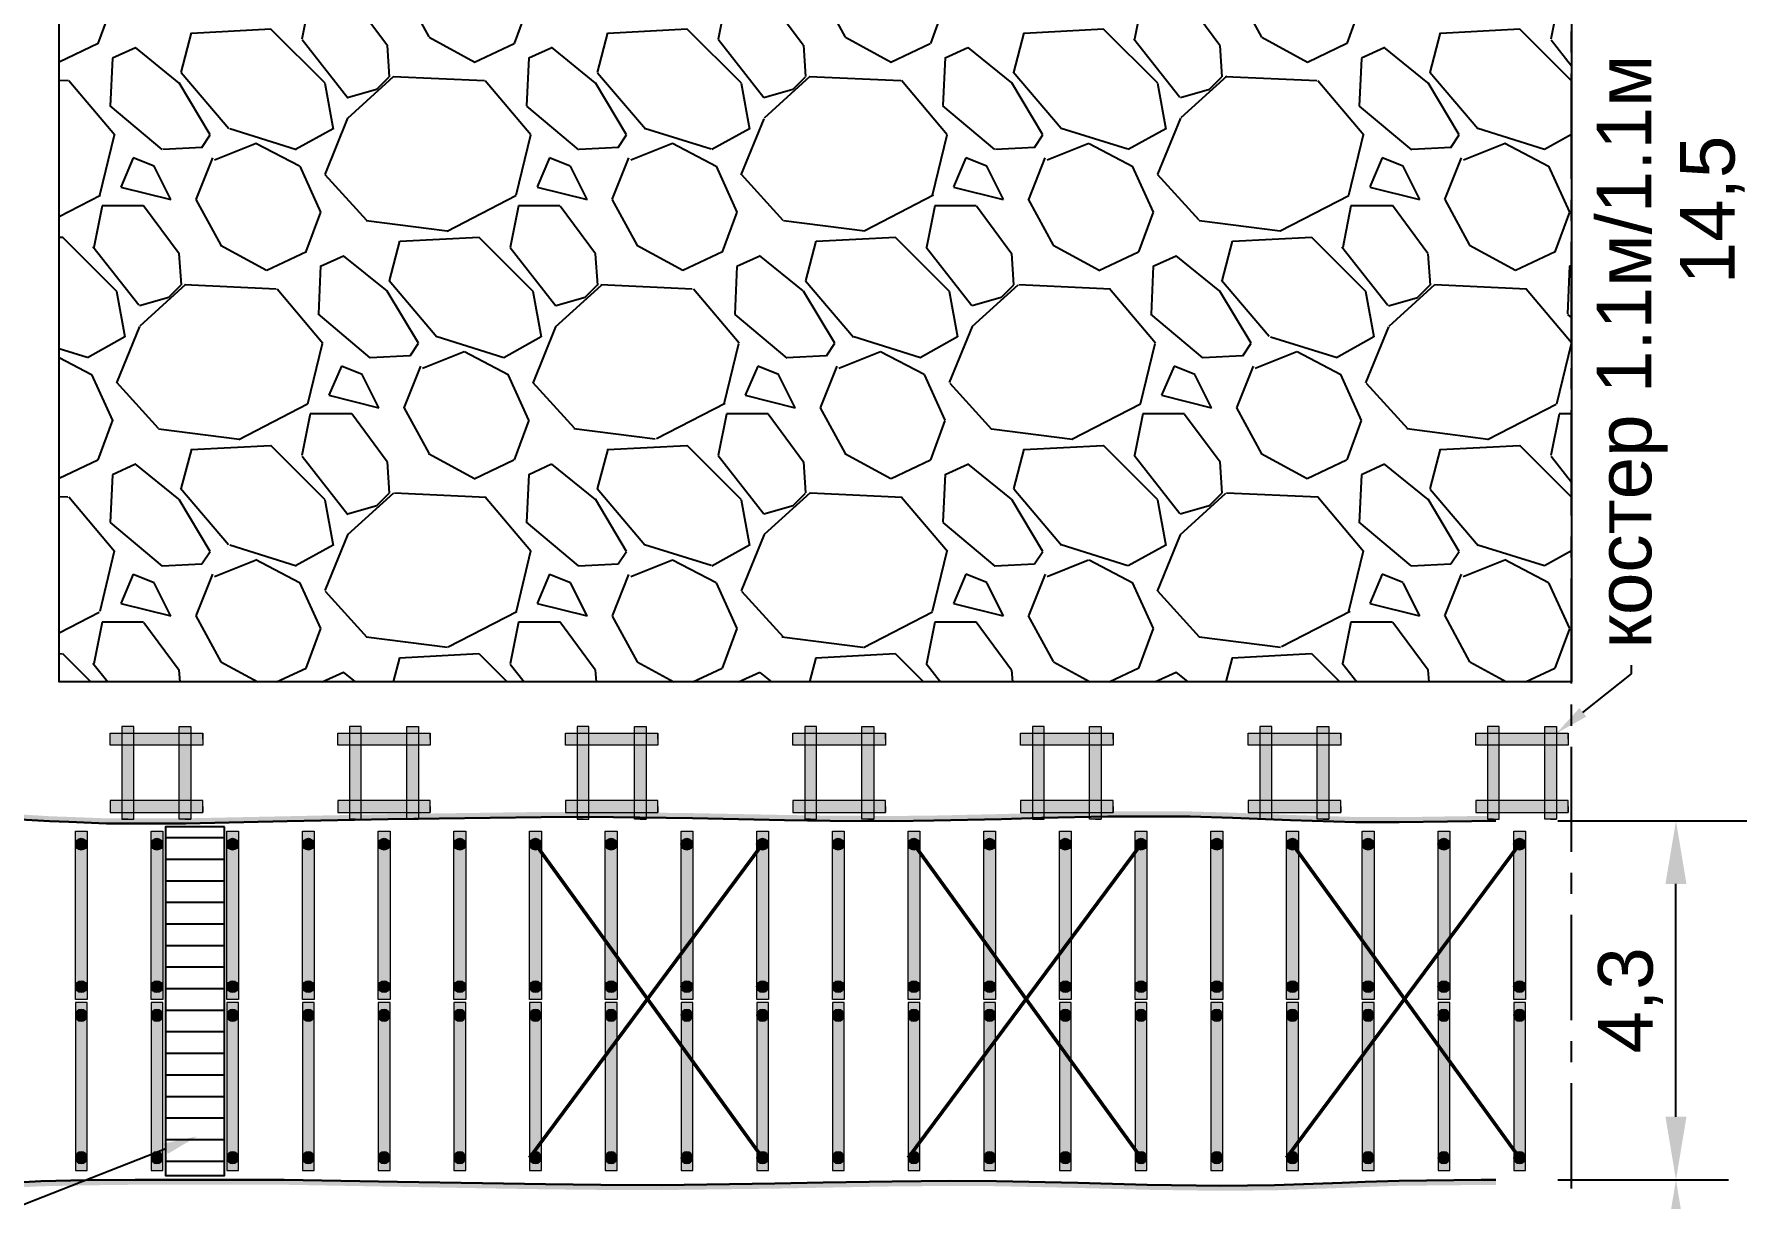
# Model space of a CAD drawing. Header units: inches. Extents: x 523 to 1492, y 69 to 539.
# Drawn here: x 613.39 to 653.88, y 397.16 to 424.86 of the extents above; entities that cross this region are included whole.
import ezdxf
from ezdxf import colors
from ezdxf.entities.mleader import LeaderData, LeaderLine
from ezdxf.math import Vec2, Vec3

# ---------------------------------------------------------------- set-up
doc = ezdxf.new("R2010")
doc.units = ezdxf.units.IN
doc.header["$MEASUREMENT"] = 0
doc.linetypes.add('CENTERX2', pattern=[4, 2.5, -0.5, 0.5, -0.5])
doc.styles.get("Standard").update_dxf_attribs({"font": 'arial.ttf'})
doc.dimstyles.new('ISO-25', dxfattribs={"dimtxt": 2.5, "dimasz": 2.5, "dimexe": 1.25, "dimexo": 0, "dimtad": 1, "dimdec": 0, "dimtxsty": 'Standard', "dimcen": 2.5, "dimadec": 0, "dimazin": 0, "dimtfac": 1, "dimtdec": 0, "dimtmove": 0, "dimatfit": 3, "dimfxl": 0, "dimarcsym": 0})

# ---------------------------------------------------------------- blocks, each defined once
blk = doc.blocks.new('Ш.Б. - 2.0м')
at = {"linetype": 'ByBlock', "lineweight": 15}
blk.add_hatch(color=254, dxfattribs=at).paths.add_polyline_path([(1918.55, -1430.91), (1918.55, -1432.31), (1938.55, -1432.31), (1938.55, -1430.91)])
at = {"color": 7, "linetype": 'ByBlock', "lineweight": 15}
blk.add_lwpolyline([(1918.55, -1430.91), (1918.55, -1432.31), (1938.55, -1432.31), (1938.55, -1430.91), (1918.55, -1430.91)], dxfattribs=at)
blk = doc.blocks.new('S - 140')
at = {"linetype": 'ByBlock', "lineweight": 15}
h = blk.add_hatch(color=7, dxfattribs=at)
edge = h.paths.add_edge_path()
edge.add_arc((1417, -1397), 70, 0, 360)
at = {"color": 7, "linetype": 'ByBlock', "lineweight": 15}
blk.add_circle((1417, -1397), 70, dxfattribs=at)
blk = doc.blocks.new('Руд.стойка 0.14 - 1.1')
at = {"linetype": 'ByBlock', "lineweight": 15}
blk.add_hatch(color=252, dxfattribs=at).paths.add_polyline_path([(2005.72, -1382.26), (2007.12, -1382.26), (2007.12, -1393.26), (2005.72, -1393.26)])
at = {"color": 7, "linetype": 'ByBlock', "lineweight": 15}
for p, q in [((2006.42, -1393.26), (2007.12, -1393.26)), ((2007.12, -1393.26), (2006.42, -1393.26))]:
    blk.add_line(p, q, dxfattribs=at)
blk.add_lwpolyline([(2005.72, -1382.26), (2007.12, -1382.26), (2007.12, -1393.26), (2005.72, -1393.26), (2005.72, -1382.26)], dxfattribs=at)
blk = doc.blocks.new('Костер 1.1х1.1м')
at = {"color": 7, "linetype": 'ByBlock', "lineweight": 15, "rotation": 90}
blk.add_blockref('Руд.стойка 0.14 - 1.1', (575.59, -3401.37), dxfattribs=at)
at = {"color": 7, "linetype": 'ByBlock', "lineweight": 15, "xscale": -1}
blk.add_blockref('Руд.стойка 0.14 - 1.1', (3966.37, -11.19), dxfattribs=at)
at = {"color": 7, "linetype": 'ByBlock', "lineweight": 15}
blk.add_blockref('Руд.стойка 0.14 - 1.1', (-39.67, -11.19), dxfattribs=at)
at = {"color": 7, "linetype": 'ByBlock', "lineweight": 15, "xscale": -1, "rotation": 90}
blk.add_blockref('Руд.стойка 0.14 - 1.1', (575.59, 603.47), dxfattribs=at)
blk = doc.blocks.new('Бутовая 8м + прорывной')
h = blk.add_hatch()
h.set_pattern_fill('ANSI38', color=256, scale=2, style=0)
h.set_pattern_definition([(45, (-9, -4e-12), (-0.176776695, 0.176776695), []), (135, (-9, -4e-12), (-0.530330086, 0.176776695), [0.625, -0.375])])
h.paths.add_polyline_path([(2126.08, -4677.96), (2126.08, -4656.62), (2114.58, -4656.79), (2109.38, -4656.77), (2101.67, -4656.53), (2094.76, -4656.25), (2089.75, -4656.11), (2079.93, -4656.11), (2072.06, -4656.28), (2067.3, -4656.42), (2059.25, -4656.6), (2054.37, -4656.65), (2046.93, -4656.61), (2041.51, -4656.53), (2030.55, -4656.31), (2018.06, -4656.16), (2012.58, -4656.17), (1994.39, -4656.43), (1982.39, -4656.68), (1970.31, -4656.93), (1960.89, -4656.93), (1956.42, -4656.76), (1954.1, -4656.68), (1949.96, -4656.42), (1947.17, -4657.04), (1946.86, -4657.8), (1946.67, -4659.33), (1946.66, -4660.95), (1946.8, -4662.76), (1947.11, -4665.19), (1947.27, -4666.81), (1947.37, -4668.76), (1947.38, -4671.75), (1947.35, -4673.01), (1947.24, -4676.16), (1947.2, -4677.65), (1947.21, -4678.81), (1947.37, -4680.42), (1947.65, -4682.92), (1947.77, -4686.21), (1947.64, -4688.66), (1947.27, -4691.36), (1946.8, -4694.3), (1946.68, -4696.22), (1946.8, -4697.95), (1947.09, -4698.91), (1947.87, -4699.56), (1948.69, -4699.7), (1951.03, -4699.57), (1953.07, -4699.46), (1958.45, -4699.35), (1964.31, -4699.28), (1969.78, -4699.28), (1982.03, -4699.28), (1995.5, -4699.52), (2005.59, -4699.7), (2013.07, -4699.82), (2019.67, -4699.89), (2026.89, -4699.91), (2040.36, -4699.74), (2046.08, -4699.63), (2054.31, -4699.48), (2061.21, -4699.42), (2066.69, -4699.45), (2076.39, -4699.66), (2084.64, -4699.88), (2093.33, -4700), (2099.75, -4699.94), (2107.79, -4699.66), (2110.53, -4699.55), (2114.57, -4699.4), (2126.08, -4699.29)], flags=16)
h.paths.add_polyline_path([(2126.08, -4699.89), (2126.08, -4656.02), (2114.58, -4656.19), (2109.39, -4656.17), (2101.7, -4655.93), (2094.78, -4655.65), (2089.75, -4655.51), (2079.92, -4655.51), (2072.05, -4655.68), (2067.28, -4655.82), (2059.24, -4656), (2054.37, -4656.05), (2046.94, -4656.01), (2041.52, -4655.93), (2030.56, -4655.71), (2018.07, -4655.56), (2012.58, -4655.57), (1994.38, -4655.83), (1982.38, -4656.08), (1970.31, -4656.33), (1960.9, -4656.33), (1956.44, -4656.16), (1954.13, -4656.08), (1949.92, -4655.81), (1946.73, -4656.52), (1946.28, -4657.65), (1946.07, -4659.29), (1946.06, -4660.97), (1946.2, -4662.83), (1946.51, -4665.26), (1946.67, -4666.85), (1946.77, -4668.78), (1946.78, -4671.74), (1946.75, -4672.99), (1946.64, -4676.14), (1946.6, -4677.64), (1946.61, -4678.85), (1946.77, -4680.49), (1947.05, -4682.96), (1947.17, -4686.21), (1947.05, -4688.6), (1946.68, -4691.27), (1946.2, -4694.24), (1946.08, -4696.22), (1946.21, -4698.06), (1946.57, -4699.26), (1947.61, -4700.12), (1948.65, -4700.3), (1951.06, -4700.17), (1953.09, -4700.06), (1958.46, -4699.95), (1964.31, -4699.88), (1982.02, -4699.88), (1995.49, -4700.12), (2005.58, -4700.3), (2013.07, -4700.42), (2019.67, -4700.49), (2026.9, -4700.51), (2040.37, -4700.34), (2046.09, -4700.23), (2054.32, -4700.08), (2061.21, -4700.02), (2066.68, -4700.05), (2076.37, -4700.26), (2084.63, -4700.48), (2093.33, -4700.6), (2099.76, -4700.54), (2107.82, -4700.26), (2110.55, -4700.15), (2114.58, -4700)])
at = {"color": 7, "linetype": 'ByBlock', "lineweight": 30}
for points in [[(2126.08, -4656.62), (2114.58, -4656.79), (2109.38, -4656.77), (2101.67, -4656.53), (2094.76, -4656.25), (2089.75, -4656.11), (2079.93, -4656.11), (2072.06, -4656.28), (2067.3, -4656.42), (2059.25, -4656.6), (2054.37, -4656.65), (2046.93, -4656.61), (2041.51, -4656.53), (2030.55, -4656.31), (2018.06, -4656.16), (2012.58, -4656.17), (1994.39, -4656.43), (1982.39, -4656.68), (1970.31, -4656.93), (1960.89, -4656.93), (1956.42, -4656.76), (1954.1, -4656.68), (1949.96, -4656.42)], [(1951.03, -4699.57), (1953.07, -4699.46), (1958.45, -4699.35), (1964.31, -4699.28), (1969.78, -4699.28), (1982.03, -4699.28), (1995.5, -4699.52), (2005.59, -4699.7), (2013.07, -4699.82), (2019.67, -4699.89), (2026.89, -4699.91), (2040.36, -4699.74), (2046.08, -4699.63), (2054.31, -4699.48), (2061.21, -4699.42), (2066.69, -4699.45), (2076.39, -4699.66), (2084.64, -4699.88), (2093.33, -4700), (2099.75, -4699.94), (2107.79, -4699.66), (2110.53, -4699.55), (2114.57, -4699.4), (2124.34, -4699.31), (2126.08, -4699.29)]]:
    blk.add_lwpolyline(points, dxfattribs=at)
at = {"color": 7, "linetype": 'ByBlock', "lineweight": 15}
for p in [(3.48, -3251.97), (30.54, -3251.97), (57.6, -3251.97), (84.66, -3251.97), (111.72, -3251.97), (138.78, -3251.97), (165.84, -3251.97)]:
    blk.add_blockref('Костер 1.1х1.1м', p, dxfattribs=at)
at = {"color": 7, "linetype": 'ByBlock', "lineweight": 15, "xscale": -1, "rotation": 90}
for p in [(526.29, -2739.32), (535.29, -2739.32), (544.29, -2739.32), (553.29, -2739.32), (562.29, -2739.32), (571.29, -2739.32), (580.29, -2739.32), (589.29, -2739.32), (598.29, -2739.32), (607.29, -2739.32), (616.29, -2739.32), (625.29, -2739.32), (634.29, -2739.32), (643.29, -2739.32), (652.29, -2739.32), (661.29, -2739.32), (670.29, -2739.32), (679.29, -2739.32), (688.29, -2739.32), (697.29, -2739.32)]:
    blk.add_blockref('Ш.Б. - 2.0м', p, dxfattribs=at)
at = {"color": 7, "linetype": 'ByBlock', "lineweight": 15, "extrusion": (0, 0, -1), "rotation": 90}
for p, xscale, yscale, zscale in [((-1971.86, -4645.23), -0.01000000000021828, 0.01000000000021828, -0.01000000000021828), ((-1980.86, -4645.23), -0.01000000000021828, 0.01000000000021828, -0.01000000000021828), ((-1989.86, -4645.23), -0.01000000000021828, 0.01000000000021828, -0.01000000000021828), ((-1998.86, -4645.23), -0.01000000000021828, 0.01000000000021828, -0.01000000000021828), ((-2007.86, -4645.23), -0.01000000000021828, 0.01000000000021828, -0.01000000000021828), ((-2016.86, -4645.23), -0.01000000000021828, 0.01000000000021828, -0.01000000000021828), ((-2025.86, -4645.23), -0.01000000000021828, 0.01000000000021828, -0.01000000000021828), ((-2034.86, -4645.23), -0.01000000000021828, 0.01000000000021828, -0.01000000000021828), ((-2043.86, -4645.23), -0.01000000000021828, 0.01000000000021828, -0.01000000000021828), ((-2052.86, -4645.23), -0.01000000000021828, 0.01000000000021828, -0.01000000000021828), ((-2061.86, -4645.23), -0.01000000000021828, 0.01000000000021828, -0.01000000000021828), ((-2070.86, -4645.23), -0.01000000000021828, 0.01000000000021828, -0.01000000000021828), ((-2079.86, -4645.23), -0.01000000000021828, 0.01000000000021828, -0.01000000000021828), ((-2088.86, -4645.23), -0.01000000000021828, 0.01000000000021828, -0.01000000000021828), ((-2097.86, -4645.23), -0.01000000000021828, 0.01000000000021828, -0.01000000000021828), ((-2106.86, -4645.23), -0.01000000000021828, 0.01000000000021828, -0.01000000000021828), ((-2115.86, -4645.23), -0.01000000000021828, 0.01000000000021828, -0.01000000000021828), ((-2124.86, -4645.23), -0.01000000000021828, 0.01000000000021828, -0.01000000000021828), ((-2133.86, -4645.23), -0.01000000000021828, 0.01000000000021828, -0.01000000000021828), ((-2142.86, -4645.23), -0.01000000000021828, 0.01000000000021828, -0.01000000000021828), ((-1971.86, -4662.16), -0.01000000000021828, 0.01000000000021828, -0.01000000000021828), ((-1980.86, -4662.16), -0.01000000000021828, 0.01000000000021828, -0.01000000000021828), ((-1989.86, -4662.16), -0.01000000000021828, 0.01000000000021828, -0.01000000000021828), ((-1998.86, -4662.16), -0.01000000000021828, 0.01000000000021828, -0.01000000000021828), ((-2007.86, -4662.16), -0.01000000000021828, 0.01000000000021828, -0.01000000000021828), ((-2016.86, -4662.16), -0.01000000000021828, 0.01000000000021828, -0.01000000000021828), ((-2025.86, -4662.16), -0.01000000000021828, 0.01000000000021828, -0.01000000000021828), ((-2034.86, -4662.16), -0.01000000000021828, 0.01000000000021828, -0.01000000000021828), ((-2043.86, -4662.16), -0.01000000000021828, 0.01000000000021828, -0.01000000000021828), ((-2052.86, -4662.16), -0.01000000000021828, 0.01000000000021828, -0.01000000000021828), ((-2061.86, -4662.16), -0.01000000000021828, 0.01000000000021828, -0.01000000000021828), ((-2070.86, -4662.16), -0.01000000000021828, 0.01000000000021828, -0.01000000000021828), ((-2079.86, -4662.16), -0.01000000000021828, 0.01000000000021828, -0.01000000000021828), ((-2088.86, -4662.16), -0.01000000000021828, 0.01000000000021828, -0.01000000000021828), ((-2097.86, -4662.16), -0.01000000000021828, 0.01000000000021828, -0.01000000000021828), ((-2106.86, -4662.16), -0.01000000000021828, 0.01000000000021828, -0.01000000000021828), ((-2115.86, -4662.16), -0.01000000000021828, 0.01000000000021828, -0.01000000000021828), ((-2124.86, -4662.16), -0.01000000000021828, 0.01000000000021828, -0.01000000000021828), ((-2133.86, -4662.16), -0.01000000000021828, 0.01000000000021828, -0.01000000000021828), ((-2142.86, -4662.16), -0.01000000000021828, 0.01000000000021828, -0.01000000000021828), ((-1971.86, -4693.91), 0.009999999999990905, 0.009999999999990905, -0.01), ((-1980.86, -4693.91), 0.009999999999990905, 0.009999999999990905, -0.01), ((-1989.86, -4693.91), 0.009999999999990905, 0.009999999999990905, -0.01), ((-1998.86, -4693.91), 0.009999999999990905, 0.009999999999990905, -0.01), ((-2007.86, -4693.91), 0.009999999999990905, 0.009999999999990905, -0.01), ((-2016.86, -4693.91), 0.009999999999990905, 0.009999999999990905, -0.01), ((-2025.86, -4693.91), 0.009999999999990905, 0.009999999999990905, -0.01), ((-2034.86, -4693.91), 0.009999999999990905, 0.009999999999990905, -0.01), ((-2043.86, -4693.91), 0.009999999999990905, 0.009999999999990905, -0.01), ((-2052.86, -4693.91), 0.009999999999990905, 0.009999999999990905, -0.01), ((-2061.86, -4693.91), 0.009999999999990905, 0.009999999999990905, -0.01), ((-2070.86, -4693.91), 0.009999999999990905, 0.009999999999990905, -0.01), ((-2079.86, -4693.91), 0.009999999999990905, 0.009999999999990905, -0.01), ((-2088.86, -4693.91), 0.009999999999990905, 0.009999999999990905, -0.01), ((-2097.86, -4693.91), 0.009999999999990905, 0.009999999999990905, -0.01), ((-2106.86, -4693.91), 0.009999999999990905, 0.009999999999990905, -0.01), ((-2115.86, -4693.91), 0.009999999999990905, 0.009999999999990905, -0.01), ((-2124.86, -4693.91), 0.009999999999990905, 0.009999999999990905, -0.01), ((-2133.86, -4693.91), 0.009999999999990905, 0.009999999999990905, -0.01), ((-2142.86, -4693.91), 0.009999999999990905, 0.009999999999990905, -0.01), ((-1971.86, -4710.84), 0.009999999999990905, 0.009999999999990905, -0.01), ((-1980.86, -4710.84), 0.009999999999990905, 0.009999999999990905, -0.01), ((-1989.86, -4710.84), 0.009999999999990905, 0.009999999999990905, -0.01), ((-1998.86, -4710.84), 0.009999999999990905, 0.009999999999990905, -0.01), ((-2007.86, -4710.84), 0.009999999999990905, 0.009999999999990905, -0.01), ((-2016.86, -4710.84), 0.009999999999990905, 0.009999999999990905, -0.01), ((-2025.86, -4710.84), 0.009999999999990905, 0.009999999999990905, -0.01), ((-2034.86, -4710.84), 0.009999999999990905, 0.009999999999990905, -0.01), ((-2043.86, -4710.84), 0.009999999999990905, 0.009999999999990905, -0.01), ((-2052.86, -4710.84), 0.009999999999990905, 0.009999999999990905, -0.01), ((-2061.86, -4710.84), 0.009999999999990905, 0.009999999999990905, -0.01), ((-2070.86, -4710.84), 0.009999999999990905, 0.009999999999990905, -0.01), ((-2079.86, -4710.84), 0.009999999999990905, 0.009999999999990905, -0.01), ((-2088.86, -4710.84), 0.009999999999990905, 0.009999999999990905, -0.01), ((-2097.86, -4710.84), 0.009999999999990905, 0.009999999999990905, -0.01), ((-2106.86, -4710.84), 0.009999999999990905, 0.009999999999990905, -0.01), ((-2115.86, -4710.84), 0.009999999999990905, 0.009999999999990905, -0.01), ((-2124.86, -4710.84), 0.009999999999990905, 0.009999999999990905, -0.01), ((-2133.86, -4710.84), 0.009999999999990905, 0.009999999999990905, -0.01), ((-2142.86, -4710.84), 0.009999999999990905, 0.009999999999990905, -0.01)]:
    blk.add_blockref('S - 140', p, dxfattribs=dict(at, xscale=xscale, yscale=yscale, zscale=zscale))
at = {"color": 7, "linetype": 'ByBlock', "lineweight": 15, "rotation": 90}
for p in [(526.29, -6616.75), (535.29, -6616.75), (544.29, -6616.75), (553.29, -6616.75), (562.29, -6616.75), (571.29, -6616.75), (580.29, -6616.75), (589.29, -6616.75), (598.29, -6616.75), (607.29, -6616.75), (616.29, -6616.75), (625.29, -6616.75), (634.29, -6616.75), (643.29, -6616.75), (652.29, -6616.75), (661.29, -6616.75), (670.29, -6616.75), (679.29, -6616.75), (688.29, -6616.75), (697.29, -6616.75)]:
    blk.add_blockref('Ш.Б. - 2.0м', p, dxfattribs=at)
blk = doc.blocks.new('*D230')
at = {"color": 0, "linetype": 'ByBlock', "lineweight": -2}
for p, q in [((616.677, 475.487), (592.58, 475.487)), ((593.83, 266.987), (593.83, 473.987)), ((604.249, 265.487), (592.58, 265.487))]:
    blk.add_line(p, q, dxfattribs=at)
at = {"color": 0, "linetype": 'ByBlock'}
for points in [[(593.58, 473.987), (594.08, 473.987), (593.83, 475.487)], [(593.58, 266.987), (594.08, 266.987), (593.83, 265.487)]]:
    blk.add_solid(points, dxfattribs=at)
at = {"layer": 'Defpoints', "color": 0, "linetype": 'ByBlock'}
for p in [(593.83, 475.487), (616.677, 475.487), (604.249, 265.487)]:
    blk.add_point(p, dxfattribs=at)
at = {"color": 0, "linetype": 'ByBlock', "lineweight": 15, "insert": (592.866, 370.487), "char_height": 1.3, "attachment_point": 5, "rotation": 90}
blk.add_mtext('105м', dxfattribs=at)
blk = doc.blocks.new('*D232')
at = {"color": 0, "linetype": 'ByBlock', "lineweight": -2}
for p, q in [((649.63, 435.195), (655.624, 435.195)), ((654.374, 407.654), (654.374, 433.695)), ((649.63, 406.154), (655.624, 406.154))]:
    blk.add_line(p, q, dxfattribs=at)
at = {"color": 0, "linetype": 'ByBlock'}
for points in [[(654.124, 433.695), (654.624, 433.695), (654.374, 435.195)], [(654.124, 407.654), (654.624, 407.654), (654.374, 406.154)]]:
    blk.add_solid(points, dxfattribs=at)
at = {"layer": 'Defpoints', "color": 0, "linetype": 'ByBlock'}
for p in [(649.63, 435.195), (654.374, 435.195), (649.63, 406.154)]:
    blk.add_point(p, dxfattribs=at)
at = {"color": 0, "linetype": 'ByBlock', "lineweight": 15, "insert": (653.293, 420.674), "char_height": 1.3, "attachment_point": 5, "rotation": 90}
blk.add_mtext('14,5', dxfattribs=at)
blk = doc.blocks.new('*D237')
at = {"color": 0, "linetype": 'ByBlock', "lineweight": -2}
for p, q in [((649.617, 406.154), (653.678, 406.154)), ((652.428, 399.118), (652.428, 404.654)), ((649.617, 397.618), (653.678, 397.618))]:
    blk.add_line(p, q, dxfattribs=at)
at = {"color": 0, "linetype": 'ByBlock'}
for points in [[(652.178, 404.654), (652.678, 404.654), (652.428, 406.154)], [(652.178, 399.118), (652.678, 399.118), (652.428, 397.618)]]:
    blk.add_solid(points, dxfattribs=at)
at = {"layer": 'Defpoints', "color": 0, "linetype": 'ByBlock'}
for p in [(649.617, 406.154), (652.428, 406.154), (649.617, 397.618)]:
    blk.add_point(p, dxfattribs=at)
at = {"color": 0, "linetype": 'ByBlock', "lineweight": 15, "insert": (651.346, 401.886), "char_height": 1.3, "attachment_point": 5, "rotation": 90}
blk.add_mtext('4,3', dxfattribs=at)
blk = doc.blocks.new('*D238')
at = {"color": 0, "linetype": 'ByBlock', "lineweight": -2}
for p, q in [((649.946, 397.618), (653.678, 397.618)), ((652.428, 396.118), (652.428, 381.373)), ((649.32, 379.873), (653.678, 379.873))]:
    blk.add_line(p, q, dxfattribs=at)
at = {"color": 0, "linetype": 'ByBlock'}
for points in [[(652.178, 396.118), (652.678, 396.118), (652.428, 397.618)], [(652.178, 381.373), (652.678, 381.373), (652.428, 379.873)]]:
    blk.add_solid(points, dxfattribs=at)
at = {"layer": 'Defpoints', "color": 0, "linetype": 'ByBlock'}
for p in [(649.946, 397.618), (649.32, 379.873), (652.428, 379.873)]:
    blk.add_point(p, dxfattribs=at)
at = {"color": 0, "linetype": 'ByBlock', "lineweight": 15, "insert": (651.346, 388.746), "char_height": 1.3, "attachment_point": 5, "rotation": 90}
blk.add_mtext('8,0', dxfattribs=at)

msp = doc.modelspace()

# ---------------------------------------------------------------- hatches: boundary and pattern name
h = msp.add_hatch()
h.set_pattern_fill('GRAVEL', color=256, scale=7, angle=315)
h.set_pattern_definition([(183.01279, (8.51357, 1.38593), (-84.14570696, -4.94974747), [0.94175, -93.233616]), (139.96974, (7.5731, 1.33643), (64.34671709, -54.44722215), [1.616076, -159.991473]), (87.51045, (6.33568, 2.3759), (-4.94974747, -103.94469683), [1.139516, -112.81223]), (222.27369, (3.16784, 3.06884), (103.94469683, 94.0452019), [1.471666, -145.694906]), (247.833654, (2.0789, 2.0789), (34.64823228, 84.14570696), [1.443085, -142.86561]), (312.27369, (1.53442, 0.74246), (-94.0452019, 103.94469683), [1.471666, -145.694906]), (352.69424, (2.52437, -0.34648), (-113.84419177, 14.849242405), [1.946203, -192.67394]), (27.25533, (4.45477, -0.59397), (143.54267658, 74.246212025), [1.837416, -181.90425]), (76.429566, (6.0882, 0.2475), (24.74873734, 103.94469683), [1.47665, -146.18851]), (130.23636, (6.4347, 1.6829), (49.4974747, -59.3969696), [1.685824, -82.60534]), (177.397438, (5.34573, 2.96985), (-113.84419177, 4.94974747), [2.180136, -215.833625]), (93.81407, (8.0186, -1.8809), (-4.94974747, 64.3467171), [0.744107, -73.666914]), (126.469234, (7.9691, -1.13844), (54.44722215, -74.24621202), [1.41566, -140.15058]), (180, (7.1276, -1e-15), (-4.949747, -4.949747), [0.98995, -8.90955]), (158.19859, (7.3751, 0.94045), (34.6482323, -14.8492424), [0.533106, -52.777306]), (246.8014, (6.8801, 1.1384), (9.899495, 19.7989899), [0.75392, -36.94223]), (345.96376, (6.5832, 0.4455), (24.7487373, -4.9497475), [1.224503, -39.59216]), (116.56505, (7.771, 0.1485), (4.9497475, -14.8492424), [0.88544, -21.250507]), (331.38954, (4.0093, 4.0093), (64.34671709, -34.64823228), [1.2404, -122.799916]), (25.346176, (5.09824, 3.41533), (-74.24621202, -34.64823228), [1.040627, -103.021854]), (248.19859, (8.76105, 1.1384), (14.8492424, 34.6482323), [1.066205, -52.244207]), (298.61046, (8.36507, 0.1485), (-34.64823228, 64.34671709), [1.2404, -122.799916]), (294.44395, (0.94045, 0.94045), (-14.8492424, 34.6482323), [1.19616, -58.611866]), (249.77514, (1.43543, -0.1485), (29.6984848, 79.1959595), [1.002246, -99.2225]), (21.80141, (3.8608, -3.8608), (34.6482323, 14.8492424), [1.066205, -52.244207]), (332.354025, (4.85075, -3.46482), (-84.14570696, 44.54772721), [1.173417, -116.167965]), (24.44395, (1.4354, -1.4354), (-34.6482323, -14.8492424), [0.59808, -59.209946]), (56.30993, (3.5638, -3.5638), (14.8492424, 24.7487373), [0.35693, -35.336207]), (120.96376, (3.7618, -3.2668), (9.899495, -19.79899), [1.443085, -27.418654]), (141.009006, (3.01935, -2.0294), (54.44722215, -44.54772721), [1.33735, -132.39746]), (258.69007, (6.1377, -2e-15), (4.9497475, 14.8492424), [1.009554, -24.229305]), (308.157227, (5.9397, -0.98995), (74.24621202, -94.0452019), [1.76256, -174.49294]), (15.9454, (7.02864, -2.3759), (-54.44722215, -14.8492424), [0.72069, -71.34872]), (45, (7.7216, -2.178), (3e-15, 9.899495), [0.42, -6.58]), (75.25644, (3.06884, -1.7819), (-14.8492424, -54.44722215), [0.97247, -96.27464]), (3.01279, (3.31633, -0.84146), (84.14570696, 4.94974747), [1.883504, -92.291864]), (315, (5.197, -0.7425), (9.899495, -2e-15), [1.82, -5.18]), (280.304846, (6.48417, -2.0294), (14.8492424, -84.14570696), [1.1068, -109.57292]), (209.0546, (6.6822, -3.1183), (-24.7487373, -14.8492424), [1.019214, -49.941555]), (162.645975, (5.7912, -3.61332), (-143.54267658, 44.54772721), [1.659455, -164.28632]), (130.42608, (4.20729, -3.11834), (-59.39696962, 69.29646456), [1.755593, -173.803514])])
h.paths.add_polyline_path([(613.983, 435.192), (649.946, 435.192), (649.946, 409.455), (613.983, 409.455)])
h = msp.add_hatch()
h.set_pattern_fill('ANSI31', color=256, scale=4.1, angle=315)
h.set_pattern_definition([(0, (1.79045, 111.57844), (2e-16, 0.5125), [])])
h.paths.add_polyline_path([(617.913, 406.012), (616.513, 406.012), (616.513, 397.719), (617.913, 397.719)])

# ---------------------------------------------------------------- linework, layer by layer
at = {"color": 7, "linetype": 'CENTERX2'}
msp.add_line((649.946, 257.415), (649.946, 487.554), dxfattribs=at)
at = {"lineweight": 50}
for p, q in [((630.709, 405.598), (625.169, 398.144)), ((639.709, 405.598), (634.169, 398.144)), ((648.709, 405.598), (643.169, 398.144))]:
    msp.add_line(p, q, dxfattribs=at)
msp.add_lwpolyline([(613.983, 435.192), (649.946, 435.192), (649.946, 409.455), (613.983, 409.455)], close=True)
msp.add_lwpolyline([(617.913, 406.012), (616.513, 406.012), (616.513, 397.719), (617.913, 397.719), (617.913, 406.012)])
for points in [[(625.309, 405.598), (630.709, 398.144)], [(634.309, 405.598), (639.709, 398.144)], [(643.309, 405.598), (648.709, 398.144)]]:
    msp.add_lwpolyline(points, dxfattribs=at)

# ---------------------------------------------------------------- block references
at = {"color": 7, "linetype": 'ByBlock', "lineweight": 15, "xscale": 0.2000000000000455, "yscale": 0.2000000000000455, "zscale": 0.2000000000000455}
msp.add_blockref('Бутовая 8м + прорывной', (222.93, 1337.478), dxfattribs=at)

# ---------------------------------------------------------------- dimensions: what is measured, and where the dimension line sits
at = {"color": 7, "linetype": 'ByBlock', "lineweight": 15}
for base, p1, p2, text, picture, middle in [((593.83, 475.487), (604.249, 265.487), (616.677, 475.487), '105м', '*D230', (592.866, 370.487)), ((654.374, 435.195), (649.63, 406.154), (649.63, 435.195), '14,5', '*D232', (653.293, 420.674)), ((652.428, 406.154), (649.617, 397.618), (649.617, 406.154), '4,3', '*D237', (651.346, 401.886)), ((652.428, 379.873), (649.946, 397.618), (649.32, 379.873), '8,0', '*D238', (651.346, 388.746))]:
    dim = msp.add_linear_dim(base=base, p1=p1, p2=p2, angle=90, text=text, dimstyle='ISO-25', override={"dimtxt": 1.3, "dimasz": 1.5, "dimgap": 0.3, "dimlfac": 100, "dimrnd": 0.05, "dimtmove": 1, "dimfxl": 1.25}, dxfattribs=at)
    dim.commit()
    dim.dimension.update_dxf_attribs({"geometry": picture, "text_midpoint": middle})

# ---------------------------------------------------------------- leaders
ml = msp.add_multileader_mtext('Standard', dxfattribs=at)
ml.set_content('костер 1.1м/1.1м', color=7)
ml.set_leader_properties()
ml.build(insert=Vec2(0, 0))
ml.multileader.update_dxf_attribs({"dogleg_length": 1, "arrow_head_size": 0.8})
ctx = ml.context
ctx.base_point, ctx.char_height, ctx.arrow_head_size, ctx.landing_gap_size, ctx.plane_origin, ctx.plane_x_axis, ctx.plane_y_axis = Vec3(651.372, 409.85), 1.3, 0.8, 0.4, Vec3(647.989, 405.829), Vec3(0, 1), Vec3(-1, 0)
notes = []
notes.append((ctx, [(0, (1, 1, 0), (651.372, 409.65), (0, 1), 0.2, [(0, [(649.588, 408.235)], 0, [])])]))
ctx.mtext.insert, ctx.mtext.text_direction, ctx.mtext.rotation, ctx.mtext.flow_direction = Vec3(650.542, 410.25), Vec3(0, 1), 1.570796, 5
ml = msp.add_multileader_mtext('Standard', dxfattribs=at)
ml.set_content('чураковая перемычка', color=7)
ml.set_leader_properties()
ml.build(insert=Vec2(0, 0))
ml.multileader.update_dxf_attribs({"dogleg_length": 1, "arrow_head_size": 0.8})
ctx = ml.context
ctx.base_point, ctx.char_height, ctx.arrow_head_size, ctx.landing_gap_size, ctx.plane_origin, ctx.plane_x_axis, ctx.plane_y_axis = Vec3(610.7, 376.754), 1.3, 0.8, 0.4, Vec3(607.317, 377.178), Vec3(0, 1), Vec3(-1, 0)
ctx.text_align_type = 2
notes.append((ctx, [(1, (1, 1, 0), (610.7, 396.076), (0, -1), 0.2, [(0, [(617.262, 398.651)], 0, [])])]))
ctx.mtext.insert, ctx.mtext.text_direction, ctx.mtext.rotation, ctx.mtext.alignment, ctx.mtext.flow_direction = Vec3(609.859, 395.476), Vec3(0, 1), 1.570796, 3, 5
for ctx, leaders in notes:
    for number, flags, end, landing, length, lines in leaders:
        leader = LeaderData()
        leader.index, (leader.has_last_leader_line, leader.has_dogleg_vector, leader.attachment_direction) = number, flags
        leader.last_leader_point, leader.dogleg_vector, leader.dogleg_length = Vec3(end), Vec3(landing), length
        for number, points, colour, breaks in lines:
            line = LeaderLine()
            line.index, line.vertices, line.color, line.breaks = number, Vec3.list(points), colors.encode_raw_color(colour), breaks
            leader.lines.append(line)
        ctx.leaders.append(leader)

doc.saveas('drawing.dxf')
